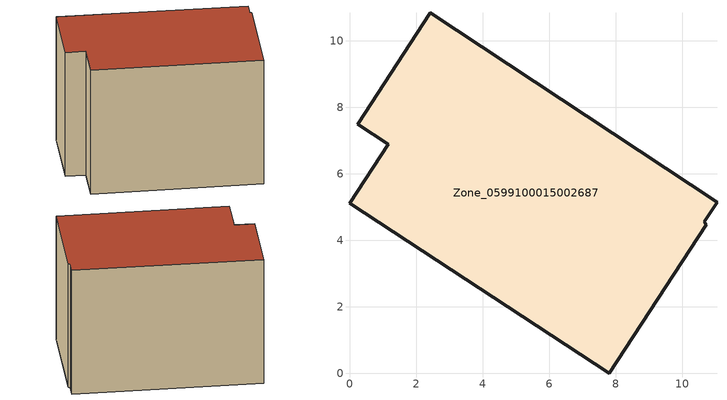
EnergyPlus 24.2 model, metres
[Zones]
Zone_0599100015002687
 floor ground (C_G): 1.16,6.89 0.24,7.5 2.43,10.85 11.05,5.15 10.67,4.55 10.73,4.47 7.81,0 0,5.11 z0.79
 wall outside (C_F): 11.05,5.15 2.43,10.85 0.24,7.5 1.16,6.89 0,5.11 7.81,0 10.73,4.47 10.67,4.55 11.05,5.15 z0.79:8.34
 roof outside (C_R): 7.81,0 10.73,4.47 10.67,4.55 11.05,5.15 2.43,10.85 0.24,7.5 1.16,6.89 0,5.11 z8.34
[BUILDING]
Pand.0599100015002687: North Axis=0; Terrain=City; Loads Convergence Tolerance Value=0.04; Temperature Convergence Tolerance Value=0.4; Solar Distribution=FullExterior; Maximum Number of Warmup Days=25; Minimum Number of Warmup Days=1
[Site:Location]
Rotterdam.The.Hague.AP_ZH_NLD Design_Conditions: Latitude=51.96; Longitude=4.45; Time Zone=1; Elevation=-4.5
[SITE:GROUNDTEMPERATURE:BUILDINGSURFACE]
18, 18, 18, 18, 18, 18, 18, 18, 18, 18, 18, 18
[MATERIAL] Thermal Absorptance=0.9; Solar Absorptance=0.7; Visible Absorptance=0.7
Name | Roughness | Thickness | Conductivity | Density | Specific Heat
G.TI.1965-1974 | MediumSmooth | 0.15 | 0.882353 | 540 | 1210
F.TI.1965-1974 | Rough | 0.3 | 0.697674 | 1920 | 840
R.TI.1965-1974 | MediumRough | 0.2 | 0.232558 | 1500 | 1000
[CONSTRUCTION]
C_G: G.TI.1965-1974
C_F: F.TI.1965-1974
C_R: R.TI.1965-1974
[ZONE]
Zone_0599100015002687: Type=1; Multiplier=1; Ceiling Height=Autocalculate; Volume=Autocalculate; Floor Area=autocalculate; Part of Total Floor Area=Yes
[ZONEINFILTRATION:DESIGNFLOWRATE]
Infil_Zone_0599100015002687: Zone or ZoneList or Space or SpaceList=Zone_0599100015002687; Schedule=AlwaysOn; Design Flow Rate Calculation Method=Flow/Area; Flow Rate per Floor Area=0.003; Constant Term Coefficient=1; Temperature Term Coefficient=0; Velocity Term Coefficient=0; Velocity Squared Term Coefficient=0
[HVACTEMPLATE:ZONE:IDEALLOADSAIRSYSTEM]
Zone_0599100015002687: Maximum Heating Supply Air Temperature=50; Minimum Cooling Supply Air Temperature=13; Maximum Heating Supply Air Humidity Ratio=0.0156; Minimum Cooling Supply Air Humidity Ratio=0.0077; Heating Limit=NoLimit; Cooling Limit=NoLimit; Dehumidification Control Type=ConstantSensibleHeatRatio; Cooling Sensible Heat Ratio=0.7; Dehumidification Setpoint=60; Humidification Control Type=None; Humidification Setpoint=30; Outdoor Air Method=None; Outdoor Air Flow Rate per Person=0.00944; Outdoor Air Flow Rate per Zone Floor Area=0; Outdoor Air Flow Rate per Zone=0; Demand Controlled Ventilation Type=None; Outdoor Air Economizer Type=NoEconomizer; Heat Recovery Type=None; Sensible Heat Recovery Effectiveness=0.7; Latent Heat Recovery Effectiveness=0.65
[ZONECONTROL:THERMOSTAT]
ThermostatControl_Zone_0599100015002687: Zone or ZoneList=Zone_0599100015002687; Control Type Schedule=DualSetpointControlType; Control 1=Thermostat_Zone_0599100015002687; Temperature Difference Between Cutout And Setpoint=0
[THERMOSTATSETPOINT:DUALSETPOINT]
Thermostat_Zone_0599100015002687: Heating Setpoint Temperature Schedule=HeatingSetpoint_Zone_0599100015002687; Cooling Setpoint Temperature Schedule=CoolingSetpoint_Zone_0599100015002687
[SCHEDULE:COMPACT]
HeatingSetpoint_Zone_0599100015002687: Through: 12/31, For: AllDays, Until: 24:00, 21
CoolingSetpoint_Zone_0599100015002687: Through: 12/31, For: AllDays, Until: 24:00, 24
DualSetpointControlType: Through: 12/31, For: AllDays, Until: 24:00, 4
AlwaysOn: Through: 12/31, For: AllDays, Until: 24:00, 1
